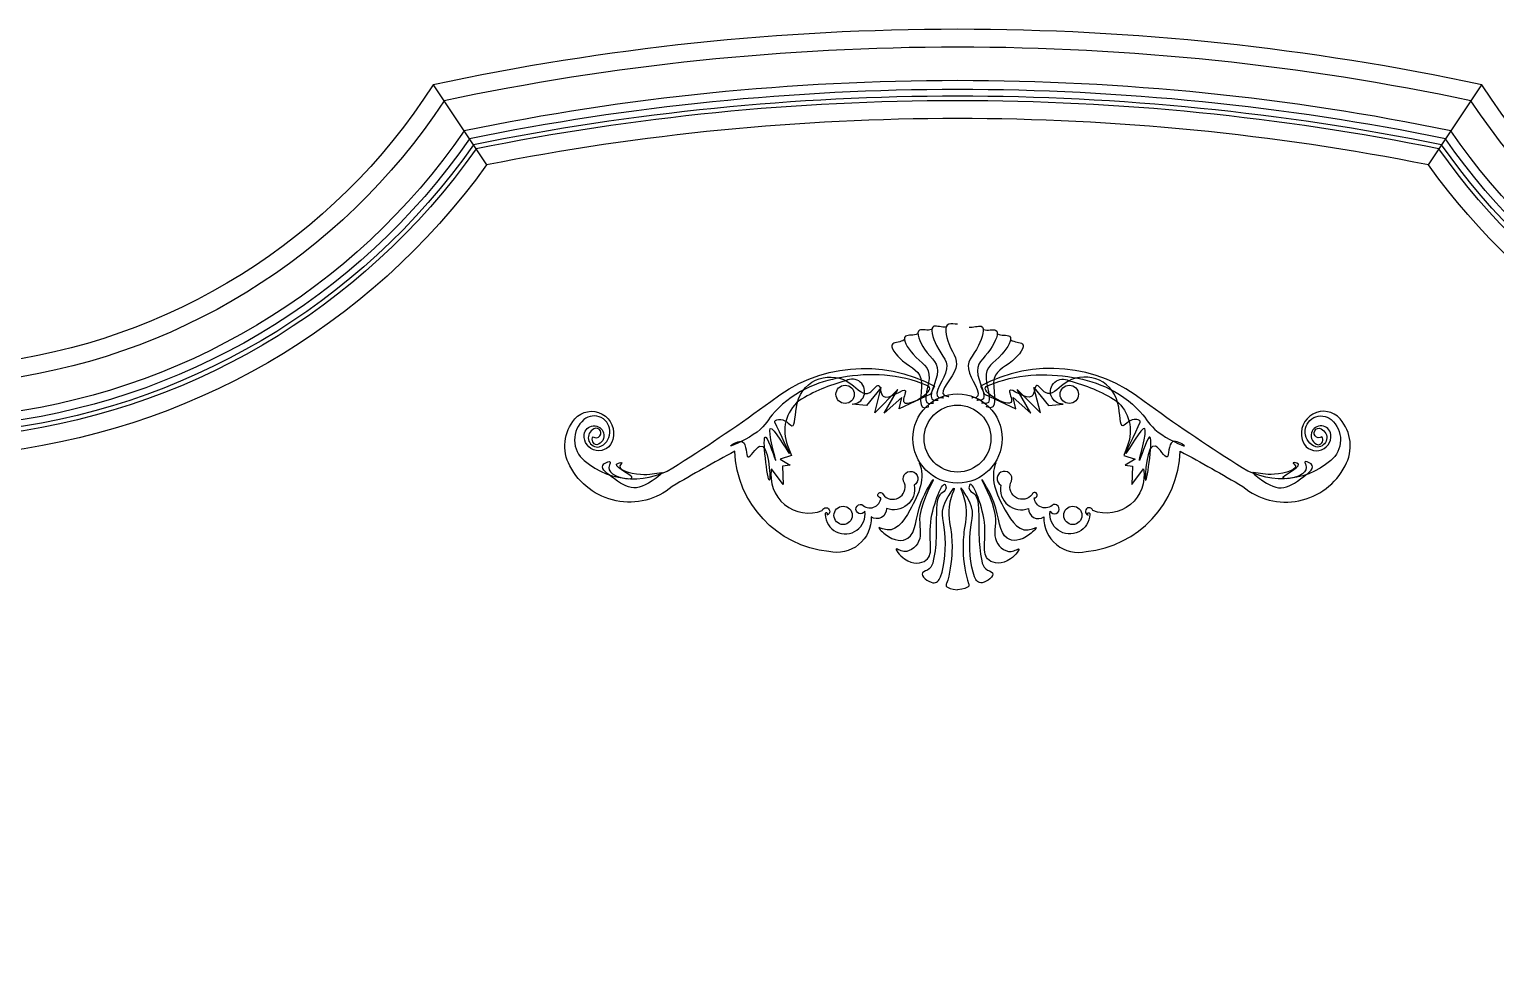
# Model space of a CAD drawing. Header units: inches. Extents: x 18.5 to 61, y 8.5 to 33.3.
# Drawn here: x 29.877 to 30.534, y 26.254 to 26.672 of the extents above; entities that cross this region are included whole.
import ezdxf

# ---------------------------------------------------------------- set-up
doc = ezdxf.new("R2010")
doc.units = ezdxf.units.IN
doc.header["$MEASUREMENT"] = 0
doc.layers.add('02', color=2, linetype='Continuous')
doc.layers.add('4', color=4, linetype='Continuous')

msp = doc.modelspace()

# ---------------------------------------------------------------- linework, layer by layer
at = {"layer": '02'}
for p, q in [((30.05808, 26.64706), (30.08203, 26.61116)), ((30.50414, 26.61116), (30.52808, 26.64706))]:
    msp.add_line(p, q, dxfattribs=at)
for points in [[(30.72808, 26.08665), (30.72808, 26.52206, -0.224957), (30.52808, 26.64706, 0.105951), (30.05808, 26.64706, -0.224957), (29.85808, 26.52206)], [(30.70508, 26.08665), (30.70508, 26.5023, -0.198361), (30.51414, 26.62648, 0.101662), (30.07203, 26.62648, -0.218692), (29.85808, 26.49891)], [(30.70108, 26.08665), (30.70108, 26.49899, -0.194118), (30.51176, 26.62289, 0.100922), (30.0744, 26.62289, -0.217664), (29.85808, 26.49489)], [(30.69808, 26.08665), (30.69808, 26.49654, -0.191002), (30.50999, 26.62019, 0.100368), (30.07618, 26.62019, -0.216904), (29.85808, 26.49187)], [(30.68808, 26.08665), (30.68808, 26.48851, -0.181004), (30.50414, 26.61116, 0.098527), (30.08203, 26.61116, -0.214435), (29.85808, 26.48182)]]:
    msp.add_lwpolyline(points, format="xyb", dxfattribs=at)
for points in [[(30.12983, 26.48929, 2.307034), (30.1295, 26.4924, 0.813943), (30.13251, 26.48477, 1.202559), (30.12562, 26.497, 0.463398), (30.12582, 26.47861, 0.344767), (30.16795, 26.47694, 0.016279), (30.20945, 26.50518, -0.3011), (30.28275, 26.51203), (30.28096, 26.50846), (30.26696, 26.50191), (30.26815, 26.50697), (30.26018, 26.49993), (30.26636, 26.51054), (30.25597, 26.50004), (30.25891, 26.51143), (30.25236, 26.5034), (30.2458, 26.50399, 1.312121), (30.24312, 26.51441, 0.075647), (30.22196, 26.50548, 0.321495), (30.2169, 26.48535), (30.21862, 26.48088), (30.21354, 26.47927), (30.21801, 26.47654), (30.21463, 26.47611), (30.21496, 26.46794), (30.20973, 26.47496, 0.588312), (30.23244, 26.45626, -1.723859), (30.23456, 26.4542, 2.335318), (30.23383, 26.45447, 1.06388), (30.25156, 26.45593, -2.07616), (30.25019, 26.45895, 0.643713), (30.25877, 26.46201, -2.393036), (30.25969, 26.46339, 0.834724), (30.26934, 26.46854, -2.625789), (30.27366, 26.46764, -0.595201), (30.26124, 26.45722, -0.631392), (30.2544, 26.45344, -0.496233), (30.23537, 26.43791, -0.375304), (30.1933, 26.48282, 0.011667), (30.16523, 26.46699, -0.478771), (30.11937, 26.47627, -0.313655), (30.12161, 26.4973, -0.805824), (30.13858, 26.48806, -0.948239), (30.12582, 26.49032, -0.817699), (30.13446, 26.49104, -0.435256), (30.13138, 26.4857, -0.568711)], [(30.45633, 26.48929, -2.307034), (30.45667, 26.4924, -0.813943), (30.45366, 26.48477, -1.202559), (30.46055, 26.497, -0.463398), (30.46034, 26.47861, -0.344767), (30.41822, 26.47694, -0.016279), (30.37672, 26.50518, 0.3011), (30.30342, 26.51203), (30.3052, 26.50846), (30.31921, 26.50191), (30.31802, 26.50697), (30.32599, 26.49993), (30.31981, 26.51054), (30.3302, 26.50004), (30.32725, 26.51143), (30.33381, 26.5034), (30.34037, 26.50399, -1.312121), (30.34305, 26.51441, -0.075647), (30.3642, 26.50548, -0.321495), (30.36926, 26.48535), (30.36755, 26.48088), (30.37263, 26.47927), (30.36815, 26.47654), (30.37154, 26.47611), (30.37121, 26.46794), (30.37643, 26.47496, -0.588312), (30.35372, 26.45626, 1.723859), (30.3516, 26.4542, -2.335318), (30.35233, 26.45447, -1.06388), (30.3346, 26.45593, 2.07616), (30.33597, 26.45895, -0.643713), (30.3274, 26.46201, 2.393036), (30.32648, 26.46339, -0.834724), (30.31683, 26.46854, 2.625789), (30.31251, 26.46764, 0.595201), (30.32492, 26.45722, 0.631392), (30.33176, 26.45344, 0.496233), (30.35079, 26.43791, 0.375304), (30.39287, 26.48282, -0.011667), (30.42094, 26.46699, 0.478771), (30.4668, 26.47627, 0.313655), (30.46456, 26.4973, 0.805824), (30.44759, 26.48806, 0.948239), (30.46034, 26.49032, 0.817699), (30.45171, 26.49104, 0.435256), (30.45479, 26.4857, 0.568711)]]:
    msp.add_lwpolyline(points, format="xyb", close=True, dxfattribs=at)
for centre, radius in [((30.24271, 26.50834), 0.0041), ((30.34316, 26.50834), 0.0041), ((30.29308, 26.48851), 0.02), ((30.29308, 26.48851), 0.015), ((30.24181, 26.45407), 0.0041), ((30.34475, 26.45407), 0.0041)]:
    msp.add_circle(centre, radius, dxfattribs=at)
for points, start_tangent, end_tangent in [([(30.27513, 26.53544), (30.26984, 26.53443), (30.2732, 26.52632), (30.28031, 26.5155), (30.28196, 26.50438), (30.28224, 26.50449), (30.28196, 26.50438)], (-0.879651, -0.475619), (-0.305154, -0.952303)), ([(30.28141, 26.53738), (30.27604, 26.53708), (30.27831, 26.52859), (30.28394, 26.51693), (30.28413, 26.50569), (30.28442, 26.50577), (30.28413, 26.50569)], (-0.934207, -0.356732), (-0.426843, -0.904326)), ([(30.28789, 26.53849), (30.28252, 26.53889), (30.28367, 26.53018), (30.28773, 26.51788), (30.28645, 26.50672), (30.28675, 26.50676), (30.28645, 26.50672)], (-0.972777, -0.231742), (-0.54123, -0.840875)), ([(30.29308, 26.53983), (30.28919, 26.53983), (30.28919, 26.53105), (30.29161, 26.51833), (30.28888, 26.50743), (30.28919, 26.50743), (30.28888, 26.50743)], (-0.994703, -0.102786), (-0.646356, -0.763036)), ([(30.29828, 26.53849), (30.30365, 26.53889), (30.3025, 26.53018), (30.29843, 26.51788), (30.29972, 26.50672), (30.29942, 26.50676), (30.29972, 26.50672)], (0.972777, -0.231742), (0.54123, -0.840875)), ([(30.30476, 26.53738), (30.31013, 26.53708), (30.30786, 26.52859), (30.30222, 26.51693), (30.30204, 26.50569), (30.30174, 26.50577), (30.30204, 26.50569)], (0.934207, -0.356732), (0.426843, -0.904326)), ([(30.31104, 26.53544), (30.31632, 26.53443), (30.31296, 26.52632), (30.30585, 26.5155), (30.3042, 26.50438), (30.30392, 26.50449), (30.3042, 26.50438)], (0.879651, -0.475619), (0.305154, -0.952303)), ([(30.26916, 26.5327), (30.26405, 26.53101), (30.26844, 26.5234), (30.2769, 26.5136), (30.27999, 26.50279), (30.28025, 26.50294), (30.27999, 26.50279)], (-0.810045, -0.586367), (-0.178242, -0.983987)), ([(30.31701, 26.5327), (30.32212, 26.53101), (30.31773, 26.5234), (30.30927, 26.5136), (30.30618, 26.50279), (30.30592, 26.50294), (30.30618, 26.50279)], (0.810045, -0.586367), (0.178242, -0.983987)), ([(30.2112, 26.49588), (30.21761, 26.48186), (30.20919, 26.49308), (30.2116, 26.47866), (30.20719, 26.48907), (30.20879, 26.46984), (30.20438, 26.48507), (30.19917, 26.48026), (30.19676, 26.48707), (30.19155, 26.48547), (30.20157, 26.49027), (30.20999, 26.49909), (30.22483, 26.5107), (30.24127, 26.51591), (30.27937, 26.5123), (30.28017, 26.5119), (30.26894, 26.50509), (30.26975, 26.5099), (30.25972, 26.5075), (30.25772, 26.5123), (30.25371, 26.5091), (30.24528, 26.51311), (30.22122, 26.50429), (30.21882, 26.49428), (30.2128, 26.49708), (30.2112, 26.49588)], (0.410766, -0.911741), (0.410766, -0.911741)), ([(30.37497, 26.49588), (30.36855, 26.48186), (30.37698, 26.49308), (30.37457, 26.47866), (30.37898, 26.48907), (30.37738, 26.46984), (30.38179, 26.48507), (30.387, 26.48026), (30.38941, 26.48707), (30.39462, 26.48547), (30.38459, 26.49027), (30.37617, 26.49909), (30.36134, 26.5107), (30.34489, 26.51591), (30.3068, 26.5123), (30.30599, 26.5119), (30.31722, 26.50509), (30.31642, 26.5099), (30.32645, 26.5075), (30.32845, 26.5123), (30.33246, 26.5091), (30.34088, 26.51311), (30.36494, 26.50429), (30.36735, 26.49428), (30.37337, 26.49708), (30.37497, 26.49588)], (-0.410766, -0.911741), (-0.410766, -0.911741)), ([(30.16064, 26.47331), (30.15096, 26.47251), (30.1423, 26.47714), (30.1427, 26.47754), (30.14109, 26.47754), (30.14714, 26.4713), (30.13847, 26.47271), (30.13706, 26.47674), (30.13746, 26.47794), (30.13464, 26.47714), (30.13787, 26.4715), (30.15983, 26.47231), (30.16064, 26.47331)], (-0.997059, -0.076637), (-0.997059, -0.076637)), ([(30.42553, 26.47331), (30.4352, 26.47251), (30.44387, 26.47714), (30.44346, 26.47754), (30.44508, 26.47754), (30.43903, 26.4713), (30.4477, 26.47271), (30.44911, 26.47674), (30.4487, 26.47794), (30.45152, 26.47714), (30.4483, 26.4715), (30.42634, 26.47231), (30.42553, 26.47331)], (0.997059, -0.076637), (0.997059, -0.076637))]:
    msp.add_spline(points, degree=3, dxfattribs=dict(at, start_tangent=start_tangent, end_tangent=end_tangent))
for points in [[(30.27594, 26.47763), (30.27867, 26.47095), (30.27422, 26.4591), (30.26468, 26.44523), (30.25665, 26.44941), (30.2634, 26.44233), (30.27485, 26.44237), (30.27385, 26.45724), (30.28663, 26.47727), (30.27321, 26.45435), (30.27857, 26.44323), (30.27036, 26.43633), (30.26394, 26.44037), (30.27085, 26.43132), (30.28448, 26.4339), (30.27706, 26.44775), (30.28755, 26.47231), (30.28805, 26.46516), (30.28414, 26.46347), (30.28309, 26.45111), (30.28416, 26.44051), (30.28122, 26.42975), (30.27475, 26.42819), (30.28268, 26.4221), (30.28729, 26.4282), (30.28854, 26.45264), (30.28402, 26.45534), (30.29275, 26.46852), (30.28808, 26.45744), (30.2901, 26.44937), (30.29104, 26.43739), (30.28932, 26.42571), (30.28729, 26.42151), (30.29308, 26.42077)], [(30.31023, 26.47763), (30.3075, 26.47095), (30.31195, 26.4591), (30.32148, 26.44523), (30.32951, 26.44941), (30.32276, 26.44233), (30.31132, 26.44237), (30.31232, 26.45724), (30.29954, 26.47727), (30.31295, 26.45435), (30.30759, 26.44323), (30.3158, 26.43633), (30.32223, 26.44037), (30.31531, 26.43132), (30.30169, 26.4339), (30.30911, 26.44775), (30.29862, 26.47231), (30.29812, 26.46516), (30.30203, 26.46347), (30.30308, 26.45111), (30.30201, 26.44051), (30.30495, 26.42975), (30.31141, 26.42819), (30.30349, 26.4221), (30.29887, 26.4282), (30.29763, 26.45264), (30.30215, 26.45534), (30.29342, 26.46852), (30.29809, 26.45744), (30.29607, 26.44937), (30.29513, 26.43739), (30.29685, 26.42571), (30.29887, 26.42151), (30.29308, 26.42077)]]:
    msp.add_open_spline(points, degree=3, knots=[0, 0, 0, 0, 21.643796, 36.503674, 38.115747, 42.141143, 52.478191, 69.702409, 81.210625, 98.434843, 110.113931, 118.953094, 121.23259, 126.980202, 136.57943, 155.572716, 171.096019, 171.993183, 174.955741, 181.576708, 205.549332, 209.562811, 213.053339, 220.260623, 226.073581, 242.226481, 263.563731, 268.857728, 273.413923, 287.8814, 297.457033, 311.034682, 315.00256, 315.00256, 315.00256, 315.00256], dxfattribs=at)
at = {"layer": '4'}
for points in [[(30.72008, 26.08665), (30.72008, 26.51503, -0.21525), (30.52318, 26.63992, 0.104452), (30.06299, 26.63992, -0.222706), (29.85808, 26.514)], [(30.69608, 26.08665), (30.69608, 26.49492, -0.188956), (30.50881, 26.61838, 0.099999), (30.07735, 26.61838, -0.216402), (29.85808, 26.48986)]]:
    msp.add_lwpolyline(points, format="xyb", dxfattribs=at)

doc.saveas('drawing.dxf')
